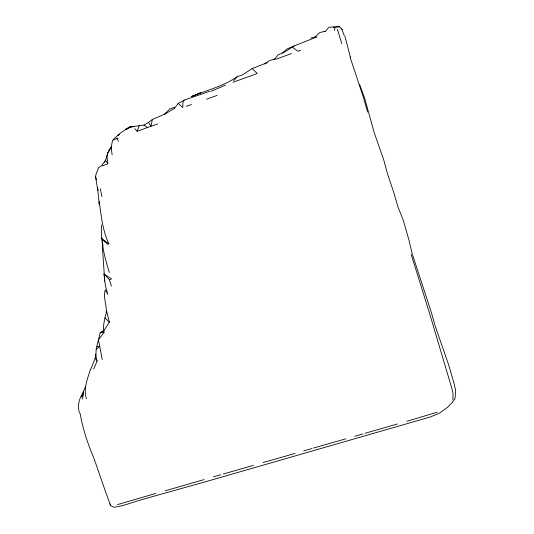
<?xml version="1.0" encoding="UTF-8"?>
<svg xmlns="http://www.w3.org/2000/svg" width="534" height="534" viewBox="0 0 534 534"><rect width="100%" height="100%" fill="white"/><g stroke="black" fill="none" stroke-linecap="round" stroke-linejoin="round"><path stroke-width="0.8" d="M452.945 399.839L452.999 393.198L451.337 386.656L429.857 314.312L411.213 254.478M166.027 112.948L164.646 114.163L174.464 108.402L174.484 107.354L169.665 109.009L164.646 114.163L152.397 119.422L148.579 122.413L143.94 125.096L129.548 126.999L121.131 132.512L113.201 139.414M101.52 224.927C100.559 241.074 104.551 257.181 109.31 272.487M90.446 369.241C87.689 378.78 83.11 388.645 86.435 398.718M99.244 203.955L99.391 201.705L99.211 204.382L97.602 187.661M82.63 399.225L83.324 391.729M131.424 127.012C128.387 127.052 121.291 132.192 129.495 127.392L129.548 126.999L131.417 127.045M90.7 369.521L95.172 358.221L95.786 354.029M334.551 30.491L335.085 26.954L339.444 26.7L342.187 29.51M112.127 154.827L111.205 147.778L112.474 140.389L118.021 138.046M93.63 369.067L97.115 361.111C93.817 351.452 98.396 342.214 100.138 332.769L103.923 330.519M102.348 246.121L104.724 281.111L105.946 287.879L107.821 294.408L105.278 289.855C102.455 298.693 108.529 307.557 105.412 316.128C104.103 321.435 102.802 327.128 104.017 332.542L98.45 339.717L102.228 359.576M152.397 119.422L150.895 126.338L137.105 131.277L134.795 128.654M83.337 391.689L81.689 397.002L83.197 394.399M137.105 131.277L139.327 125.503M109.877 503.809L110.705 505.705L114.062 507.3L123.087 505.518L140.482 500.004L209.975 480.487L430.044 417.054L439.135 413.396L447.479 407.349L452.024 402.676L454.995 398.618L455.682 390.694L454.26 384.173L448.58 364.662L435.076 325.673L431.372 312.51L412.034 253.33L408.984 240.213L403.183 219.921L397.964 206.918L394.039 193.341L387.33 173.223L383.619 159.506L374.194 132.606L364.649 98.183L359.649 84.632M83.391 391.482L85.467 386.896M104.624 162.269C107.18 157.283 107.187 151.089 111.232 146.883M209.548 91.367L184.177 100.125L182.902 102.341L182.802 107.554L178.196 103.442L174.464 108.402M82.863 393.351C78.752 399.018 77.437 406.394 79.466 413.109M106.653 311.148L109.357 322.229L103.596 331.12L100.138 332.769L104.017 332.542M111.205 147.778L107.641 153.245L107.014 156.889L107.841 163.818L102.408 165.88M273.875 59.347L274.79 59.06L278.194 54.735L283.441 52.746L294.281 45.917L316.916 36.899M324.038 31.639L325.633 31.226L328.871 27.227L335.085 26.954M233.645 80.694L237.336 76.569L242.363 75L252.135 68.559L267.28 62.685M310.841 38.021L315.053 36.926L319.813 32.514L325.633 31.226M282.353 52.899L286.978 48.988L294.281 45.917M95.94 349.336L99.725 346.419L97.034 346.706M129.989 127.239L130.49 126.872M264.811 63.94L269.456 60.549L274.79 59.06M117.647 135.703L119.583 134.294M237.336 76.569C223.519 86.381 206.905 90.019 191.579 96.567L200.671 92.756L191.579 96.567M178.196 103.442L184.177 100.125M210.703 91.414L225.502 85.14M128.614 128.207L125.924 129.315L127.446 128.814M275.684 59.354L291.497 53.56M233.124 82.236L257.254 73.512L252.135 68.559M437.152 412.241L406.875 421.279M217.171 95.412L206.558 99.197M300.535 50.356L297.925 51.284L292.345 47.186M186.226 106.353L191.479 104.497M157.797 123.915L150.895 126.338L148.579 122.413M104.724 281.111L104.003 274.176L109.403 279.642L111.579 278.902L103.93 273.989M99.511 203.761C101.427 217.391 102.875 231.262 108.883 243.851L107.581 244.285L102.127 238.978L101.553 237.623M253.41 465.381L223.406 473.972M204.115 479.592L165.139 490.819M303.652 450.963L311.969 448.493M397.416 423.989L365.036 433.281M354.796 436.251L362.906 433.895M213.593 476.802L220.622 474.779M263.149 462.551L294.995 453.433M345.778 438.828L313.478 448.053M117.433 504.61L155.948 493.389M132.819 126.878L134.274 126.658M128.794 127.486L129.495 127.392M333.323 27.247L334.851 27.114M336.38 26.974L339.444 26.7M315.053 36.926L316.135 37.2M143.94 125.096L147.564 127.533M108.883 243.851L102.127 238.978L102.989 245.86M104.958 317.91L109.357 322.229M95.172 358.221L97.115 361.111M107.841 163.818L105.565 160.207L101.64 165.707L98.596 167.716L95.933 174.464L95.633 176.681L96.394 179.865M116.993 138.373L118.394 141.29M110.705 505.705C104.557 489.738 99.364 473.311 93.483 457.171C87.543 443.127 82.683 428.515 80.14 413.45M341.767 29.05L344.337 35.811M337.468 29.61L341.787 43.628M350.05 57.018L363.621 98.149L367.586 112.027M109.403 279.642L111.432 286.124M101.974 196.692L100.305 188.702M344.937 36.352L350.424 57.225M95.513 176.514L97.829 190.605L97.615 187.601"/></g></svg>
